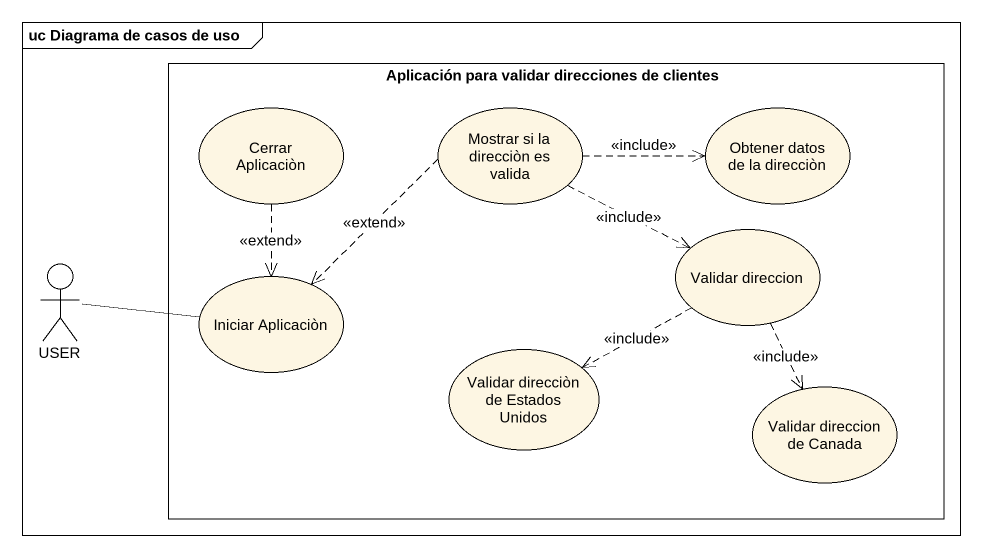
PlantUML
@startuml
mainframe uc Diagrama de casos de uso
rectangle "Aplicación para validar direcciones de clientes" as Aplicación_para_validar {
  usecase "Cerrar Aplicaciòn" as Cerrar_Aplicaciòn
  usecase "Mostrar si la direcciòn es valida" as Mostrar_si_la_direcciòn_es
  usecase "Obtener datos de la direcciòn" as Obtener_datos_de_la
  usecase "Iniciar Aplicaciòn" as Iniciar_Aplicaciòn
  usecase "Validar direccion" as Validar_direccion
  usecase "Validar direcciòn de Estados Unidos" as Validar_direcciòn_de
  usecase "Validar direccion de Canada" as Validar_direccion_de_Canada
}
actor USER
Cerrar_Aplicaciòn ..> Iniciar_Aplicaciòn : <<extend>>
Mostrar_si_la_direcciòn_es .right.> Obtener_datos_de_la : <<include>>
Mostrar_si_la_direcciòn_es ..> Iniciar_Aplicaciòn : <<extend>>
Mostrar_si_la_direcciòn_es .right.> Validar_direccion : <<include>>
USER -right- Iniciar_Aplicaciòn
Validar_direccion .left.> Validar_direcciòn_de : <<include>>
Validar_direccion ..> Validar_direccion_de_Canada : <<include>>
@enduml
